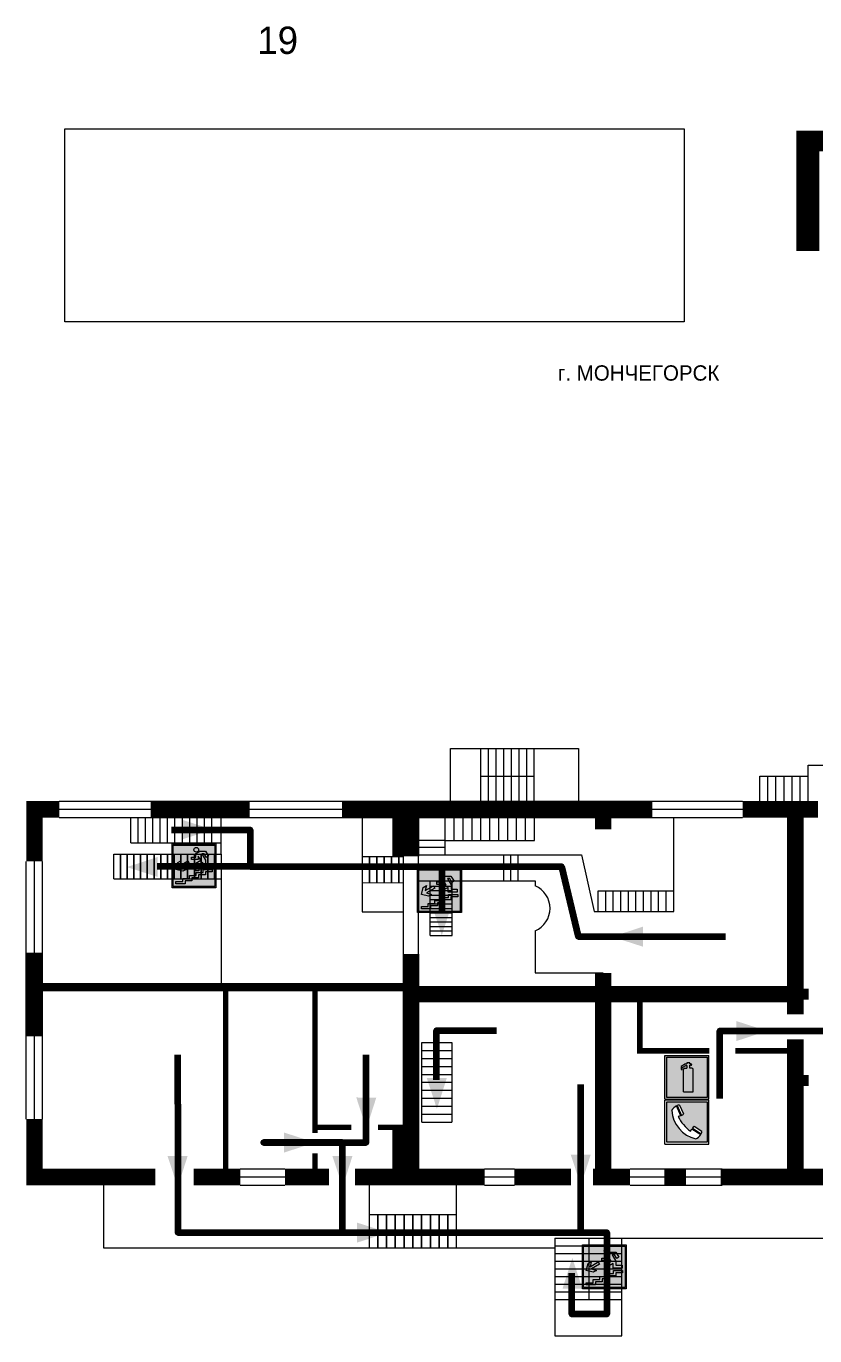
# Model space of a CAD drawing. Header units: millimetres. Extents: x 13810 to 67229, y 12374 to 21950.
# Drawn here: x 33405.7 to 33549.8, y 15489.3 to 15728.5 of the extents above; entities that cross this region are included whole.
import ezdxf

# ---------------------------------------------------------------- set-up
doc = ezdxf.new("R2010")
doc.units = ezdxf.units.MM
doc.layers.add('План_Штампы', color=7, linetype='Continuous')
doc.styles.add('обычный', font='arial.ttf')
picture_1 = doc.add_image_def('image1.jpg', size_in_pixel=(337, 105))

# ---------------------------------------------------------------- blocks, each defined once
blk = doc.blocks.new('вниз 3')
at = {"lineweight": 0, "true_color": 0xffffff}
h = blk.add_hatch(color=7, dxfattribs=at)
h.dxf.hatch_style = 1
h.paths.add_polyline_path([(40997.5, -4475.69), (40997.25, -4475.28), (40995.76, -4476.15), (40995.97, -4475.23), (40995.39, -4475.56), (40995.05, -4476.83), (40996.33, -4477.17), (40996.91, -4476.83), (40996, -4476.55)], flags=0)
h.paths.add_polyline_path([(40999.81, -4473.95), (41000.22, -4473.95), (41000.64, -4474.67), (41001.03, -4474.43), (41000.46, -4473.49), (41000.42, -4473.49), (40999.43, -4473.49), (40998.68, -4473.92), (40998.68, -4474.57), (40997.88, -4474.57), (40997.88, -4475), (40999.14, -4475), (40999.14, -4474.43), (40999.14, -4474.38), (40999.59, -4475.15), (40998.72, -4475.67), (40998.72, -4477.06), (40999.24, -4477.06), (40999.24, -4475.96), (40999.95, -4475.56), (40999.95, -4476.43), (41001.61, -4476.43), (41001.61, -4475.88), (41000.47, -4475.88), (41000.47, -4475.12)], flags=0)
h.paths.add_polyline_path([(40999.2, -4473.24, 1), (40998.35, -4473.24, 1)], flags=0)
h.paths.add_polyline_path([(41000.46, -4477.26), (41001.69, -4477.26), (41001.69, -4476.84), (41000.03, -4476.84), (41000.03, -4477.39), (40998.78, -4477.39), (40998.78, -4477.95), (40997.53, -4477.95), (40997.53, -4478.5), (40996.29, -4478.5), (40996.29, -4479.06), (40995.05, -4479.06), (40995.05, -4479.48), (40995.29, -4479.48), (40996.72, -4479.48), (40996.72, -4478.92), (40997.97, -4478.92), (40997.97, -4478.36), (40999.2, -4478.36), (40999.2, -4477.81), (41000.46, -4477.81)], flags=0)
h.paths.add_polyline_path([(41002.37, -4472.17), (40994.37, -4472.17), (40994.37, -4480.17), (41002.37, -4480.17)])
h.paths.add_polyline_path([(41002.16, -4479.96), (40994.57, -4479.96), (40994.57, -4472.37), (41002.16, -4472.37)], flags=16)
h.paths.add_polyline_path([(41001.61, -4475.88), (41001.61, -4476.43), (40999.95, -4476.43), (40999.95, -4475.56), (40999.24, -4475.96), (40999.24, -4477.06), (40998.72, -4477.06), (40998.72, -4475.67), (40999.59, -4475.15), (40999.14, -4474.38), (40999.14, -4474.43), (40999.14, -4475), (40997.88, -4475), (40997.88, -4474.57), (40998.68, -4474.57), (40998.68, -4473.92), (40999.43, -4473.49), (41000.42, -4473.49), (41000.46, -4473.49), (41001.03, -4474.43), (41000.64, -4474.67), (41000.22, -4473.95), (40999.81, -4473.95), (41000.47, -4475.12), (41000.47, -4475.88)], flags=0)
h.paths.add_polyline_path([(41001.69, -4476.84), (41001.69, -4477.26), (41000.46, -4477.26), (41000.46, -4477.81), (40999.2, -4477.81), (40999.2, -4478.36), (40997.97, -4478.36), (40997.97, -4478.92), (40996.72, -4478.92), (40996.72, -4479.48), (40995.05, -4479.48), (40995.05, -4479.06), (40996.29, -4479.06), (40996.29, -4478.5), (40997.53, -4478.5), (40997.53, -4477.95), (40998.78, -4477.95), (40998.78, -4477.39), (41000.03, -4477.39), (41000.03, -4476.84)], flags=0)
h.paths.add_polyline_path([(40998.35, -4473.24, -1), (40999.2, -4473.24, -1)], flags=0)
h.paths.add_polyline_path([(40997.5, -4475.69), (40996, -4476.55), (40996.91, -4476.83), (40996.33, -4477.17), (40995.05, -4476.83), (40995.39, -4475.56), (40995.97, -4475.23), (40995.76, -4476.15), (40997.25, -4475.28)], flags=0)
at = {"lineweight": 0}
h = blk.add_hatch(color=126, dxfattribs=at)
h.dxf.hatch_style = 1
h.paths.add_polyline_path([(41002.16, -4472.37), (40994.57, -4472.37), (40994.57, -4479.96), (41002.16, -4479.96)])
h.paths.add_polyline_path([(40995.97, -4475.23), (40995.76, -4476.15), (40997.25, -4475.28), (40997.5, -4475.69), (40996, -4476.55), (40996.91, -4476.83), (40996.33, -4477.17), (40995.05, -4476.83), (40995.39, -4475.56)], flags=16)
h.paths.add_polyline_path([(40997.88, -4474.57), (40998.68, -4474.57), (40998.68, -4473.92), (40999.43, -4473.49), (41000.42, -4473.49), (41000.46, -4473.49), (41001.03, -4474.43), (41000.64, -4474.67), (41000.22, -4473.95), (40999.81, -4473.95), (41000.47, -4475.12), (41000.47, -4475.88), (41001.61, -4475.88), (41001.61, -4476.43), (40999.95, -4476.43), (40999.95, -4475.56), (40999.24, -4475.96), (40999.24, -4477.06), (40998.72, -4477.06), (40998.72, -4475.67), (40999.59, -4475.15), (40999.14, -4474.38), (40999.14, -4474.43), (40999.14, -4475), (40997.88, -4475)], flags=16)
h.paths.add_polyline_path([(40998.35, -4473.24, -1), (40999.2, -4473.24, -1)], flags=16)
h.paths.add_polyline_path([(40997.53, -4477.95), (40998.78, -4477.95), (40998.78, -4477.39), (41000.03, -4477.39), (41000.03, -4476.84), (41001.69, -4476.84), (41001.69, -4477.26), (41000.46, -4477.26), (41000.46, -4477.81), (40999.2, -4477.81), (40999.2, -4478.36), (40997.97, -4478.36), (40997.97, -4478.92), (40996.72, -4478.92), (40996.72, -4479.48), (40995.05, -4479.48), (40995.05, -4479.06), (40996.29, -4479.06), (40996.29, -4478.5), (40997.53, -4478.5)], flags=16)
at = {"lineweight": 0, "true_color": 0xffffff}
h = blk.add_hatch(color=7, dxfattribs=at)
h.dxf.hatch_style = 1
h.paths.add_polyline_path([(40999.2, -4473.24, 1), (40998.35, -4473.24, 1)])
h.paths.add_polyline_path([(40999.81, -4473.95), (41000.22, -4473.95), (41000.64, -4474.67), (41001.03, -4474.43), (41000.46, -4473.49), (41000.42, -4473.49), (40999.43, -4473.49), (40998.68, -4473.92), (40998.68, -4474.57), (40997.88, -4474.57), (40997.88, -4475), (40999.14, -4475), (40999.14, -4474.43), (40999.14, -4474.38), (40999.59, -4475.15), (40998.72, -4475.67), (40998.72, -4477.06), (40999.24, -4477.06), (40999.24, -4475.96), (40999.95, -4475.56), (40999.95, -4476.43), (41001.61, -4476.43), (41001.61, -4475.88), (41000.47, -4475.88), (41000.47, -4475.12)])
h.paths.add_polyline_path([(40999.2, -4477.81), (41000.46, -4477.81), (41000.46, -4477.26), (41001.69, -4477.26), (41001.69, -4476.84), (41000.03, -4476.84), (41000.03, -4477.39), (40998.78, -4477.39), (40998.78, -4477.95), (40997.53, -4477.95), (40997.53, -4478.5), (40996.29, -4478.5), (40996.29, -4479.06), (40995.05, -4479.06), (40995.05, -4479.48), (40995.29, -4479.48), (40996.72, -4479.48), (40996.72, -4478.92), (40997.97, -4478.92), (40997.97, -4478.36), (40999.2, -4478.36)])
h.paths.add_polyline_path([(40997.5, -4475.69), (40997.25, -4475.28), (40995.76, -4476.15), (40995.97, -4475.23), (40995.39, -4475.56), (40995.05, -4476.83), (40996.33, -4477.17), (40996.91, -4476.83), (40996, -4476.55)])
at = {"color": 126, "lineweight": 0}
for points in [[(40994.37, -4472.17), (41002.37, -4472.17), (41002.37, -4480.17), (40994.37, -4480.17)], [(40994.57, -4472.37), (41002.16, -4472.37), (41002.16, -4479.96), (40994.57, -4479.96)]]:
    blk.add_lwpolyline(points, close=True, dxfattribs=at)
for points in [[(40999.14, -4474.43), (40999.14, -4475), (40997.88, -4475), (40997.88, -4474.57), (40998.68, -4474.57), (40998.68, -4473.92), (40999.43, -4473.49), (41000.42, -4473.49), (41000.46, -4473.49), (41001.03, -4474.43), (41000.64, -4474.67), (41000.22, -4473.95), (40999.81, -4473.95), (41000.47, -4475.12), (41000.47, -4475.88), (41001.61, -4475.88), (41001.61, -4476.43), (40999.95, -4476.43), (40999.95, -4475.56), (40999.24, -4475.96), (40999.24, -4477.06), (40998.72, -4477.06), (40998.72, -4475.67), (40999.59, -4475.15), (40999.14, -4474.38), (40999.14, -4474.43)], [(40995.05, -4476.83), (40995.39, -4475.56), (40995.97, -4475.23), (40995.76, -4476.15), (40997.25, -4475.28), (40997.5, -4475.69), (40996, -4476.55), (40996.91, -4476.83), (40996.33, -4477.17), (40995.05, -4476.83)], [(40995.29, -4479.48), (40995.05, -4479.48), (40995.05, -4479.06), (40996.29, -4479.06), (40996.29, -4478.5), (40997.53, -4478.5), (40997.53, -4477.95), (40998.78, -4477.95), (40998.78, -4477.39), (41000.03, -4477.39), (41000.03, -4476.84), (41001.69, -4476.84), (41001.69, -4477.26), (41000.46, -4477.26), (41000.46, -4477.81), (40999.2, -4477.81), (40999.2, -4478.36), (40997.97, -4478.36), (40997.97, -4478.92), (40996.72, -4478.92), (40996.72, -4479.48), (40995.05, -4479.48)]]:
    blk.add_lwpolyline(points, dxfattribs=at)
blk.add_circle((40998.77, -4473.24), 0.426, dxfattribs=at)
blk = doc.blocks.new('A$C3AD82952')
at = {"true_color": 0xf5f5ff}
h = blk.add_hatch(color=7, dxfattribs=at)
h.dxf.hatch_style = 1
h.paths.add_polyline_path([(8.21, 8.73, 0.414214), (7.89, 9.05), (7.22, 9.05), (7.22, 9.92), (7.59, 9.92, 1), (7.57, 10.36), (7.22, 10.36), (7.22, 10.6), (6.43, 10.6), (6.43, 10.36), (6.01, 10.36), (4.74, 9.59), (4.74, 8.69), (4.98, 8.73), (4.98, 9.26), (6.12, 9.91), (6.43, 9.91), (6.43, 9.05), (5.76, 9.05, 0.414214), (5.44, 8.73), (5.44, 2.2), (8.21, 2.2)], flags=0)
h.paths.add_polyline_path([(12.8, 12.8), (0, 12.8), (0, 0), (12.8, 0)])
h.paths.add_polyline_path([(0.51, 12.29), (12.29, 12.29), (12.29, 0.51), (0.51, 0.51)], flags=16)
h.paths.add_polyline_path([(4.74, 9.59), (6.01, 10.36), (6.43, 10.36), (6.43, 10.6), (7.22, 10.6), (7.22, 10.36), (7.59, 10.36, -0.94586), (7.59, 9.92), (7.22, 9.92), (7.22, 9.05), (7.89, 9.05, -0.414214), (8.21, 8.73), (8.21, 2.2), (5.44, 2.2), (5.44, 8.73, -0.414214), (5.76, 9.05), (6.43, 9.05), (6.43, 9.91), (6.12, 9.91), (4.98, 9.26), (4.98, 8.73), (4.74, 8.69)], flags=0)
h = blk.add_hatch(color=242)
h.dxf.hatch_style = 1
h.paths.add_polyline_path([(12.29, 12.29), (0.51, 12.29), (0.51, 0.51), (12.29, 0.51)])
h.paths.add_polyline_path([(4.74, 8.69), (4.74, 9.59), (6.01, 10.36), (6.43, 10.36), (6.43, 10.6), (7.22, 10.6), (7.22, 10.36), (7.59, 10.36, -0.94586), (7.59, 9.92), (7.22, 9.92), (7.22, 9.05), (7.89, 9.05, -0.414214), (8.21, 8.73), (8.21, 2.2), (5.44, 2.2), (5.44, 8.73, -0.414214), (5.76, 9.05), (6.43, 9.05), (6.43, 9.91), (6.12, 9.91), (4.98, 9.26), (4.98, 8.73)], flags=16)
h = blk.add_hatch(color=7, dxfattribs=at)
h.dxf.hatch_style = 1
h.paths.add_polyline_path([(8.21, 8.73, 0.414214), (7.89, 9.05), (7.22, 9.05), (7.22, 9.92), (7.59, 9.92, 1), (7.57, 10.36), (7.22, 10.36), (7.22, 10.6), (6.43, 10.6), (6.43, 10.36), (6.01, 10.36), (4.74, 9.59), (4.74, 8.69), (4.98, 8.73), (4.98, 9.26), (6.12, 9.91), (6.43, 9.91), (6.43, 9.05), (5.76, 9.05, 0.414214), (5.44, 8.73), (5.44, 2.2), (8.21, 2.2)])
at = {"color": 242, "lineweight": 5}
for p, q in [((0, 0), (0, 12.8)), ((0, 12.8), (12.8, 12.8)), ((12.8, 0), (12.8, 12.8)), ((6.01, 10.36), (4.74, 9.59)), ((4.74, 9.59), (4.74, 8.69)), ((4.74, 8.69), (4.98, 8.73)), ((4.98, 9.26), (6.12, 9.91)), ((4.98, 8.73), (4.98, 9.26)), ((5.44, 2.2), (5.44, 8.73)), ((5.76, 9.05), (6.43, 9.05)), ((6.01, 10.36), (6.43, 10.36)), ((6.12, 9.91), (6.43, 9.91)), ((7.22, 10.6), (6.43, 10.6)), ((6.43, 10.6), (6.43, 10.36)), ((6.43, 9.91), (6.43, 9.05)), ((7.22, 10.36), (7.22, 10.6)), ((7.59, 10.36), (7.22, 10.36)), ((7.22, 9.05), (7.22, 9.92)), ((7.59, 9.92), (7.22, 9.92)), ((7.89, 9.05), (7.22, 9.05)), ((8.21, 2.2), (8.21, 8.73)), ((0, 0), (12.8, 0)), ((5.44, 2.2), (8.21, 2.2))]:
    blk.add_line(p, q, dxfattribs=at)
blk.add_lwpolyline([(0.51, 12.29), (12.29, 12.29), (12.29, 0.51), (0.51, 0.51)], close=True, dxfattribs=at)
for centre, radius, start, end in [((5.76, 8.73), 0.32, 90, 180), ((7.58, 10.14), 0.223, 273.1875, 86.8125), ((7.89, 8.73), 0.32, 0, 90)]:
    blk.add_arc(centre, radius, start, end, dxfattribs=at)
blk = doc.blocks.new('A$C456E1F9C')
at = {"lineweight": 5}
h = blk.add_hatch(color=242, dxfattribs=at)
h.paths.add_polyline_path([(0.51, -1.47), (0.51, -13.26), (12.29, -13.26), (12.29, -1.47)])
h.paths.add_polyline_path([(5.42, -4.95, -0.254479), (4.78, -5.4), (3.52, -2.53, -0.209735), (4.23, -2.4)], flags=16)
h.paths.add_polyline_path([(8.53, -8.6), (10.87, -10.17), (10.54, -10.76), (8.03, -9.13, -0.192251)], flags=16)
h.paths.add_polyline_path([(4.61, -5.49, 0.005518), (3.87, -5.72, 0.128647), (7.49, -10.01, 0.00809), (7.83, -9.33), (10.47, -10.97, -0.16736), (8.99, -12.25, -0.327862), (1.95, -3.95, -0.166952), (3.36, -2.62)], flags=16)
at = {"color": 242, "lineweight": 5}
for p, q in [((0, -13.77), (0, -0.97)), ((12.8, -0.97), (0, -0.97)), ((4.61, -5.49), (3.36, -2.62)), ((3.52, -2.53), (4.78, -5.4)), ((4.23, -2.4), (5.42, -4.95)), ((12.8, -13.77), (12.8, -0.97)), ((7.83, -9.33), (10.47, -10.97)), ((8.03, -9.13), (10.54, -10.76)), ((10.81, -10.12), (8.53, -8.6)), ((10.54, -10.76), (10.8, -10.3)), ((10.8, -10.3), (10.81, -10.12)), ((0, -13.77), (12.8, -13.77))]:
    blk.add_line(p, q, dxfattribs=at)
blk.add_lwpolyline([(0.51, -1.47), (12.29, -1.47), (12.29, -13.26), (0.51, -13.26)], close=True, dxfattribs=at)
for centre, radius, start, end in [((4.59, -5.34), 2.99, 114.2845, 152.1974), ((4.02, -3.27), 0.891, 76.3284, 123.7092), ((11.12, -3.31), 9.19, 183.9915, 256.6009), ((14.98, -39.1), 35.17, 107.1487, 108.4135), ((13.86, -0.94), 11.08, 205.5536, 234.8762), ((4.68, -4.59), 0.824, 276.9621, 334.0723), ((-13.31, 0.8), 23.44, 332.5487, 334.4027), ((8.94, -9.5), 0.989, 114.4092, 157.9388), ((7.87, -9.46), 3, 291.9291, 329.9329)]:
    blk.add_arc(centre, radius, start, end, dxfattribs=at)

msp = doc.modelspace()

# ---------------------------------------------------------------- linework, layer by layer
at = {"lineweight": 0}
for points in [[(33539.73, 15591.54), (33548.58, 15591.54), (33548.58, 15593.59), (33920.33, 15593.59), (33920.33, 15597.27), (33950.34, 15597.27), (33968.03, 15595.19), (33968.03, 15545.56), (33950.35, 15545.56), (33950.35, 15537.43), (33944.44, 15537.43)], [(33483.2, 15585.5), (33483.2, 15596.6), (33506.61, 15596.6), (33506.61, 15585.5)], [(33488.78, 15585.5), (33488.78, 15596.6)], [(33490.17, 15585.5), (33490.17, 15596.6)], [(33490.17, 15585.5), (33490.17, 15596.6)], [(33491.56, 15585.5), (33491.56, 15596.6)], [(33491.56, 15585.19), (33491.56, 15596.3)], [(33492.96, 15585.19), (33492.96, 15596.6)], [(33492.96, 15585.19), (33492.96, 15596.3)], [(33494.35, 15585.19), (33494.35, 15596.6)], [(33494.35, 15585.19), (33494.35, 15596.3)], [(33495.74, 15585.19), (33495.74, 15596.6)], [(33495.74, 15585.19), (33495.74, 15596.3)], [(33497.14, 15585.19), (33497.14, 15596.6)], [(33497.14, 15585.19), (33497.14, 15596.3)], [(33498.53, 15585.19), (33498.53, 15596.6)], [(33488.78, 15591.57), (33498.53, 15591.57)], [(33539.73, 15587), (33539.73, 15591.54)], [(33541.21, 15587), (33541.21, 15591.54)], [(33541.21, 15587), (33541.21, 15591.54)], [(33542.68, 15587), (33542.68, 15591.54)], [(33542.68, 15587), (33542.68, 15591.54)], [(33544.16, 15587), (33544.16, 15591.54)], [(33544.16, 15587), (33544.16, 15591.54)], [(33545.63, 15587), (33545.63, 15591.54)], [(33545.63, 15587), (33545.63, 15591.54)], [(33547.11, 15587), (33547.11, 15591.54)], [(33547.11, 15587), (33547.11, 15591.54)], [(33548.58, 15587), (33548.58, 15591.54)], [(33411.75, 15587), (33536.59, 15587)], [(33411.75, 15585.5), (33536.59, 15585.5)], [(33467.08, 15585.5), (33467.08, 15576.88)], [(33482.25, 15579.81), (33482.25, 15585.5)], [(33483.88, 15579.81), (33483.88, 15585.5)], [(33483.88, 15579.81), (33483.88, 15585.5)], [(33485.51, 15579.81), (33485.51, 15585.5)], [(33485.51, 15579.81), (33485.51, 15585.5)], [(33487.15, 15579.81), (33487.15, 15585.5)], [(33487.15, 15579.81), (33487.15, 15585.5)], [(33488.78, 15579.81), (33488.78, 15585.5)], [(33488.78, 15579.81), (33488.78, 15585.5)], [(33490.41, 15579.81), (33490.41, 15585.5)], [(33490.41, 15579.81), (33490.41, 15585.5)], [(33492.04, 15579.81), (33492.04, 15585.5)], [(33492.04, 15579.81), (33492.04, 15585.5)], [(33493.67, 15579.81), (33493.67, 15585.5)], [(33493.67, 15579.81), (33493.67, 15585.5)], [(33495.3, 15579.81), (33495.3, 15585.5)], [(33495.3, 15579.81), (33495.3, 15585.5)], [(33496.93, 15579.81), (33496.93, 15585.5)], [(33496.93, 15579.81), (33496.93, 15585.5)], [(33498.56, 15579.81), (33498.56, 15585.5)], [(33411.75, 15584), (33536.59, 15584)], [(33424.8, 15579.4), (33424.8, 15584)], [(33426.14, 15579.4), (33426.14, 15584)], [(33426.14, 15579.4), (33426.14, 15584)], [(33427.49, 15579.4), (33427.49, 15584)], [(33427.49, 15579.4), (33427.49, 15584)], [(33428.84, 15579.4), (33428.84, 15584)], [(33428.84, 15579.4), (33428.84, 15584)], [(33430.19, 15579.4), (33430.19, 15584)], [(33430.19, 15579.4), (33430.19, 15584)], [(33431.53, 15579.4), (33431.53, 15584)], [(33431.53, 15579.4), (33431.53, 15584)], [(33432.88, 15579.4), (33432.88, 15584)], [(33432.88, 15579.4), (33432.88, 15584)], [(33434.23, 15579.4), (33434.23, 15584)], [(33434.23, 15579.4), (33434.23, 15584)], [(33435.58, 15579.4), (33435.58, 15584)], [(33435.58, 15579.4), (33435.58, 15584)], [(33436.92, 15579.4), (33436.92, 15584)], [(33436.92, 15579.4), (33436.92, 15584)], [(33438.27, 15579.4), (33438.27, 15584)], [(33438.27, 15579.4), (33438.27, 15584)], [(33439.62, 15579.4), (33439.62, 15584)], [(33439.62, 15579.4), (33439.62, 15584)], [(33441.34, 15579.4), (33441.34, 15584)], [(33477.35, 15577.2), (33507.13, 15577.2), (33509.47, 15566.85), (33524.02, 15566.85), (33524.02, 15584)], [(33424.8, 15579.4), (33441.34, 15579.4)], [(33441.34, 15577.34), (33441.34, 15579.4)], [(33482.25, 15579.81), (33477.35, 15579.81)], [(33482.25, 15578.51), (33477.35, 15578.51)], [(33482.25, 15577.2), (33482.25, 15579.81)], [(33482.25, 15579.81), (33498.56, 15579.81)], [(33405.7, 15528.93), (33405.7, 15575.99)], [(33407.2, 15528.93), (33407.2, 15575.99)], [(33408.7, 15528.93), (33408.7, 15575.99)], [(33421.7, 15572.78), (33421.7, 15577.34)], [(33421.7, 15577.34), (33441.34, 15577.34)], [(33422.92, 15577.34), (33422.92, 15572.78)], [(33422.92, 15572.78), (33422.92, 15577.34)], [(33424.15, 15577.34), (33424.15, 15572.78)], [(33424.15, 15572.78), (33424.15, 15577.34)], [(33425.38, 15577.34), (33425.38, 15572.78)], [(33425.38, 15572.78), (33425.38, 15577.34)], [(33426.61, 15577.34), (33426.61, 15572.78)], [(33426.61, 15572.78), (33426.61, 15577.34)], [(33427.83, 15577.34), (33427.83, 15572.78)], [(33427.83, 15572.78), (33427.83, 15577.34)], [(33429.06, 15577.34), (33429.06, 15572.78)], [(33429.06, 15572.78), (33429.06, 15577.34)], [(33430.29, 15577.34), (33430.29, 15572.78)], [(33430.29, 15572.78), (33430.29, 15577.34)], [(33431.52, 15577.34), (33431.52, 15572.78)], [(33431.52, 15572.78), (33431.52, 15577.34)], [(33432.74, 15577.34), (33432.74, 15572.78)], [(33432.74, 15572.78), (33432.74, 15577.34)], [(33433.97, 15577.34), (33433.97, 15572.78)], [(33433.97, 15572.78), (33433.97, 15577.34)], [(33435.2, 15577.34), (33435.2, 15572.78)], [(33435.2, 15572.78), (33435.2, 15577.34)], [(33436.43, 15577.34), (33436.43, 15572.78)], [(33436.43, 15572.78), (33436.43, 15577.34)], [(33437.65, 15577.34), (33437.65, 15572.78)], [(33437.65, 15572.78), (33437.65, 15577.34)], [(33438.88, 15577.34), (33438.88, 15572.78)], [(33438.88, 15572.78), (33438.88, 15577.34)], [(33440.11, 15577.34), (33440.11, 15572.78)], [(33440.11, 15572.78), (33440.11, 15577.34)], [(33441.34, 15577.34), (33441.34, 15572.78)], [(33467.08, 15576.89), (33474.61, 15576.89)], [(33467.08, 15576.88), (33467.08, 15572.01)], [(33468.41, 15576.89), (33468.41, 15572.03)], [(33468.41, 15572.01), (33468.41, 15576.88)], [(33468.41, 15576.88), (33468.41, 15572.01)], [(33469.75, 15572.03), (33469.75, 15576.89)], [(33469.75, 15576.89), (33469.75, 15572.03)], [(33469.75, 15576.89), (33469.75, 15572.03)], [(33471.09, 15572.03), (33471.09, 15576.89)], [(33471.09, 15576.89), (33471.09, 15572.03)], [(33471.09, 15576.89), (33471.09, 15572.03)], [(33472.42, 15572.03), (33472.42, 15576.89)], [(33472.42, 15576.89), (33472.42, 15572.03)], [(33472.42, 15576.89), (33472.42, 15572.03)], [(33473.76, 15572.03), (33473.76, 15576.89)], [(33473.76, 15576.89), (33473.76, 15572.03)], [(33474.61, 15559.06), (33474.61, 15577.2)], [(33477.35, 15559.06), (33477.35, 15577.2)], [(33492.96, 15572.45), (33492.96, 15577.2)], [(33494.27, 15572.45), (33494.27, 15577.2)], [(33494.27, 15572.45), (33494.27, 15577.2)], [(33495.57, 15572.45), (33495.57, 15577.2)], [(33421.7, 15572.78), (33441.34, 15572.78), (33441.34, 15553.02)], [(33474.61, 15572.1), (33467.08, 15572.01)], [(33467.08, 15572.01), (33467.08, 15566.79), (33474.61, 15566.79)], [(33477.35, 15572.45), (33498.68, 15572.45), (33498.68, 15571.52)], [(33479.49, 15562.48), (33479.49, 15572.45)], [(33479.49, 15571.48), (33483.55, 15571.48)], [(33479.49, 15570.66), (33483.55, 15570.66)], [(33479.49, 15570.66), (33483.55, 15570.66)], [(33483.55, 15562.48), (33483.55, 15572.45)], [(33510.2, 15566.85), (33510.2, 15570.64)], [(33510.2, 15570.64), (33524.02, 15570.64)], [(33511.58, 15566.85), (33511.58, 15570.64)], [(33511.58, 15566.85), (33511.58, 15570.64)], [(33512.96, 15566.85), (33512.96, 15570.64)], [(33512.96, 15566.85), (33512.96, 15570.64)], [(33514.34, 15566.85), (33514.34, 15570.64)], [(33514.34, 15566.85), (33514.34, 15570.64)], [(33515.72, 15566.85), (33515.72, 15570.64)], [(33515.72, 15566.85), (33515.72, 15570.64)], [(33517.1, 15566.85), (33517.1, 15570.64)], [(33517.1, 15566.85), (33517.1, 15570.64)], [(33518.48, 15566.85), (33518.48, 15570.64)], [(33518.48, 15566.85), (33518.48, 15570.64)], [(33519.87, 15566.85), (33519.87, 15570.64)], [(33519.87, 15566.85), (33519.87, 15570.64)], [(33521.25, 15566.85), (33521.25, 15570.64)], [(33521.25, 15566.85), (33521.25, 15570.64)], [(33522.63, 15566.85), (33522.63, 15570.64)], [(33479.49, 15569.84), (33483.55, 15569.84)], [(33479.49, 15569.84), (33483.55, 15569.84)], [(33479.49, 15569.03), (33483.55, 15569.03)], [(33479.49, 15569.03), (33483.55, 15569.03)], [(33479.49, 15568.21), (33483.55, 15568.21)], [(33479.49, 15568.21), (33483.55, 15568.21)], [(33479.49, 15567.39), (33483.55, 15567.39)], [(33479.49, 15567.39), (33483.55, 15567.39)], [(33479.49, 15566.57), (33483.55, 15566.57)], [(33479.49, 15566.57), (33483.55, 15566.57)], [(33479.49, 15565.76), (33483.55, 15565.76)], [(33479.49, 15565.76), (33483.55, 15565.76)], [(33479.49, 15564.94), (33483.55, 15564.94)], [(33479.49, 15564.94), (33483.55, 15564.94)], [(33479.49, 15564.12), (33483.55, 15564.12)], [(33479.49, 15564.12), (33483.55, 15564.12)], [(33479.49, 15563.3), (33483.55, 15563.3)], [(33479.49, 15563.3), (33483.55, 15563.3)], [(33479.49, 15562.48), (33483.55, 15562.48)], [(33498.68, 15563.31), (33498.68, 15555.61), (33511.1, 15555.61)], [(33478.01, 15542.9), (33483.46, 15542.9)], [(33478.01, 15528.39), (33478.01, 15542.9)], [(33483.46, 15542.9), (33483.46, 15528.39)], [(33478.01, 15541.45), (33483.46, 15541.45)], [(33478.01, 15541.45), (33483.46, 15541.45)], [(33478.01, 15540), (33483.46, 15540)], [(33478.01, 15540), (33483.46, 15540)], [(33478.01, 15538.55), (33483.46, 15538.55)], [(33478.01, 15538.55), (33483.46, 15538.55)], [(33478.01, 15537.09), (33483.46, 15537.09)], [(33478.01, 15537.09), (33483.46, 15537.09)], [(33478.01, 15535.64), (33483.46, 15535.64)], [(33478.01, 15535.64), (33483.46, 15535.64)], [(33478.01, 15534.19), (33483.46, 15534.19)], [(33478.01, 15534.19), (33483.46, 15534.19)], [(33478.01, 15532.74), (33483.46, 15532.74)], [(33478.01, 15532.74), (33483.46, 15532.74)], [(33478.01, 15531.29), (33483.46, 15531.29)], [(33478.01, 15531.29), (33483.46, 15531.29)], [(33478.01, 15529.84), (33483.46, 15529.84)], [(33478.01, 15529.84), (33483.46, 15529.84)], [(33478.01, 15528.39), (33483.46, 15528.39)], [(33419.83, 15518.35), (33419.83, 15505.39), (33502.26, 15505.39)], [(33444.81, 15519.85), (33452.97, 15519.85)], [(33444.81, 15518.35), (33452.97, 15518.35)], [(33468.34, 15518.35), (33468.34, 15511.42)], [(33484.34, 15511.42), (33484.34, 15518.35)], [(33489.46, 15519.85), (33494.91, 15519.85)], [(33489.46, 15518.35), (33494.91, 15518.35)], [(33516.03, 15519.85), (33532.83, 15519.85)], [(33516.03, 15518.35), (33532.83, 15518.35)], [(33444.81, 15516.85), (33452.97, 15516.85)], [(33489.46, 15516.85), (33494.91, 15516.85)], [(33516.03, 15516.85), (33532.83, 15516.85)], [(33468.34, 15511.42), (33468.34, 15505.39)], [(33484.34, 15511.42), (33468.34, 15511.42)], [(33469.94, 15505.39), (33469.94, 15511.42)], [(33469.94, 15511.42), (33469.94, 15505.39)], [(33471.54, 15505.39), (33471.54, 15511.42)], [(33471.54, 15511.42), (33471.54, 15505.39)], [(33473.14, 15505.39), (33473.14, 15511.42)], [(33473.14, 15511.42), (33473.14, 15505.39)], [(33474.74, 15505.39), (33474.74, 15511.42)], [(33474.74, 15511.42), (33474.74, 15505.39)], [(33476.34, 15505.39), (33476.34, 15511.42)], [(33476.34, 15511.42), (33476.34, 15505.39)], [(33477.94, 15505.39), (33477.94, 15511.42)], [(33477.94, 15511.42), (33477.94, 15505.39)], [(33479.54, 15505.39), (33479.54, 15511.42)], [(33479.54, 15511.42), (33479.54, 15505.39)], [(33481.14, 15505.39), (33481.14, 15511.42)], [(33481.14, 15511.42), (33481.14, 15505.39)], [(33482.74, 15505.39), (33482.74, 15511.42)], [(33482.74, 15511.42), (33482.74, 15505.39)], [(33484.34, 15505.39), (33484.34, 15511.42)], [(33502.26, 15507.19), (33514.52, 15507.19)], [(33502.26, 15507.19), (33502.26, 15489.35), (33514.52, 15489.35), (33514.52, 15507.19), (33556.42, 15507.19)], [(33508.57, 15496), (33508.57, 15507.19)], [(33502.26, 15505.79), (33514.52, 15505.79)], [(33502.26, 15505.79), (33514.52, 15505.79)], [(33502.26, 15504.39), (33514.52, 15504.39)], [(33502.26, 15504.39), (33514.52, 15504.39)], [(33502.26, 15502.99), (33514.52, 15502.99)], [(33502.26, 15502.99), (33514.52, 15502.99)], [(33502.26, 15501.59), (33514.52, 15501.59)], [(33502.26, 15501.59), (33514.52, 15501.59)], [(33502.26, 15500.2), (33514.52, 15500.2)], [(33502.26, 15500.2), (33514.52, 15500.2)], [(33502.26, 15498.8), (33514.52, 15498.8)], [(33502.26, 15498.8), (33514.52, 15498.8)], [(33502.26, 15497.4), (33514.52, 15497.4)], [(33502.26, 15497.4), (33514.52, 15497.4)], [(33502.26, 15496), (33514.52, 15496)]]:
    msp.add_lwpolyline(points, dxfattribs=at)
for points, const_width in [([(33411.75, 15585.5), (33407.2, 15585.5), (33407.2, 15575.99)], 3), ([(33446.55, 15585.5), (33428.46, 15585.5)], 3), ([(33520.07, 15585.5), (33463.41, 15585.5)], 3), ([(33474.09, 15576.89), (33474.09, 15585.5)], 3), ([(33476, 15576.89), (33476, 15585.5)], 3), ([(33511.1, 15581.84), (33511.1, 15585.5)], 3), ([(33550.36, 15585.5), (33536.59, 15585.5)], 3), ([(33546.23, 15585.5), (33546.23, 15548.03)], 3), ([(33407.2, 15544.07), (33407.2, 15559.32)], 3), ([(33476, 15559.06), (33476, 15518.35)], 3), ([(33511.1, 15555.61), (33511.1, 15518.35)], 3), ([(33476, 15553.02), (33407.2, 15553.02)], 1.5), ([(33442.16, 15518.35), (33442.16, 15553.02)], 1), ([(33458.48, 15526.39), (33458.48, 15553.02)], 1), ([(33546.23, 15551.76), (33476, 15551.76)], 3), ([(33530.5, 15541.39), (33517.82, 15541.39), (33517.82, 15551.76)], 1), ([(33548.68, 15551.76), (33546.23, 15551.76)], 2), ([(33546.23, 15543.48), (33546.23, 15518.35)], 3), ([(33546.23, 15541.39), (33535.24, 15541.39)], 1), ([(33548.63, 15535.96), (33546.23, 15535.96)], 2), ([(33429.29, 15518.35), (33407.2, 15518.35), (33407.2, 15528.93)], 3), ([(33465.12, 15527.43), (33458.48, 15527.43)], 1), ([(33469.95, 15527.43), (33476, 15527.43)], 1), ([(33474.09, 15527.43), (33474.09, 15518.35)], 3), ([(33458.48, 15522.69), (33458.48, 15518.35)], 1), ([(33436.31, 15518.35), (33444.81, 15518.35)], 3), ([(33452.97, 15518.35), (33461.04, 15518.35)], 3), ([(33465.76, 15518.35), (33489.46, 15518.35)], 3), ([(33494.91, 15518.35), (33505.21, 15518.35)], 3), ([(33509.25, 15518.35), (33516.03, 15518.35)], 3), ([(33522.3, 15518.35), (33526.25, 15518.35)], 3), ([(33532.6, 15518.35), (33556.42, 15518.35)], 3)]:
    msp.add_lwpolyline(points, dxfattribs=dict(at, const_width=const_width))
at = {"color": 126, "lineweight": 100, "true_color": 0x008754}
for points in [[(33432.23, 15581.75), (33446.6, 15581.75), (33446.6, 15575.07), (33429.66, 15575.07)], [(33446.6, 15575.07), (33503.5, 15575.07), (33506.55, 15562.25), (33533.44, 15562.25)], [(33481.62, 15575.07), (33481.62, 15566.65)], [(33480.67, 15536.09), (33480.67, 15545.12), (33491.64, 15545.12)], [(33532.45, 15532.69), (33532.45, 15545.06), (33568.93, 15545.06), (33568.93, 15514.05), (33561.27, 15514.05), (33561.27, 15529.45)], [(33433.39, 15531.64), (33433.39, 15508.23), (33463.46, 15508.23), (33463.46, 15524.65), (33449.05, 15524.65), (33467.83, 15524.65), (33467.83, 15540.68)], [(33433.39, 15531.64), (33433.39, 15540.68)], [(33507.03, 15508.23), (33507.03, 15535.27)], [(33463.46, 15508.23), (33511.77, 15508.23), (33511.77, 15493.28), (33505.4, 15493.28), (33505.4, 15500.81)]]:
    msp.add_lwpolyline(points, dxfattribs=at)
at = {"lineweight": 0}
msp.add_arc((33496.94, 15567.41), 4.46, 293.0212, 66.9788, dxfattribs=at)
at = {"layer": 'План_Штампы', "color": 126, "true_color": 0x008754}
for points in [[(33434.09, 15579.96), (33434.1, 15583.62), (33439.72, 15581.81)], [(33429.74, 15576.81), (33429.74, 15573.14), (33424.12, 15574.95)], [(33479.78, 15568.08), (33483.44, 15568.08), (33481.63, 15562.46)], [(33518.39, 15564.08), (33518.38, 15560.41), (33512.76, 15562.22)], [(33535.44, 15543.17), (33535.44, 15546.83), (33541.07, 15545.02)], [(33478.89, 15536.42), (33482.55, 15536.42), (33480.74, 15530.8)], [(33466.01, 15532.87), (33469.67, 15532.86), (33467.86, 15527.24)], [(33452.81, 15522.8), (33452.81, 15526.47), (33458.43, 15524.66)], [(33431.53, 15522.16), (33435.19, 15522.16), (33433.38, 15516.54)], [(33461.65, 15522.17), (33465.31, 15522.17), (33463.51, 15516.55)], [(33505.18, 15522.44), (33508.84, 15522.44), (33507.04, 15516.81)], [(33466.14, 15506.36), (33466.15, 15510.02), (33471.77, 15508.21)], [(33507.34, 15497.94), (33503.68, 15497.94), (33505.48, 15503.56)]]:
    msp.add_solid(points, dxfattribs=at)

# ---------------------------------------------------------------- block references
at = {"color": 126, "true_color": 0x008754}
for p in [(-7562, 20051.35), (-7517.15, 20046.8), (-7487.03, 19978.11)]:
    msp.add_blockref('вниз 3', p, dxfattribs=at)
at = {"xscale": 0.625, "yscale": 0.625, "zscale": 0.625}
for name, p in [('A$C3AD82952', (33522.41, 15532.55)), ('A$C456E1F9C', (33522.41, 15532.97))]:
    msp.add_blockref(name, p, dxfattribs=at)

# ---------------------------------------------------------------- texts
at = {"lineweight": 0, "style": 'обычный'}
for s, insert, char_height, width, attachment_point in [('{\\fProxima Nova Rg|b0|i0|c204|p2;19\\H1.1997x; }', (33451.65, 15725.92), 5, 126.6484, 5), ('{\\fProxima Nova Rg|b1|i0|c204|p2;ПЛАН ЭВАКУАЦИИ}', (33544.44, 15709.47), 22, 493.8901, 1), ('\\pi-8.4,l8.4,t8.4;{\\fProxima Nova Rg|b0|i0|c204|p2;г. МОНЧЕГОРСК\\H1.1997x; }', (33517.59, 15665.17), 2.8, 126.6484, 5)]:
    msp.add_mtext(s, dxfattribs=dict(at, insert=insert, char_height=char_height, width=width, attachment_point=attachment_point))

# ---------------------------------------------------------------- pictures from other files: only their frames are drawn
at = {"color": 7, "lineweight": 0, "true_color": 0xf5f5ff}
image = msp.add_image(picture_1, insert=(33412.78, 15674.56), size_in_units=(113.11, 35.24), dxfattribs=at)
image.dxf.flags = 7

doc.saveas('drawing.dxf')
